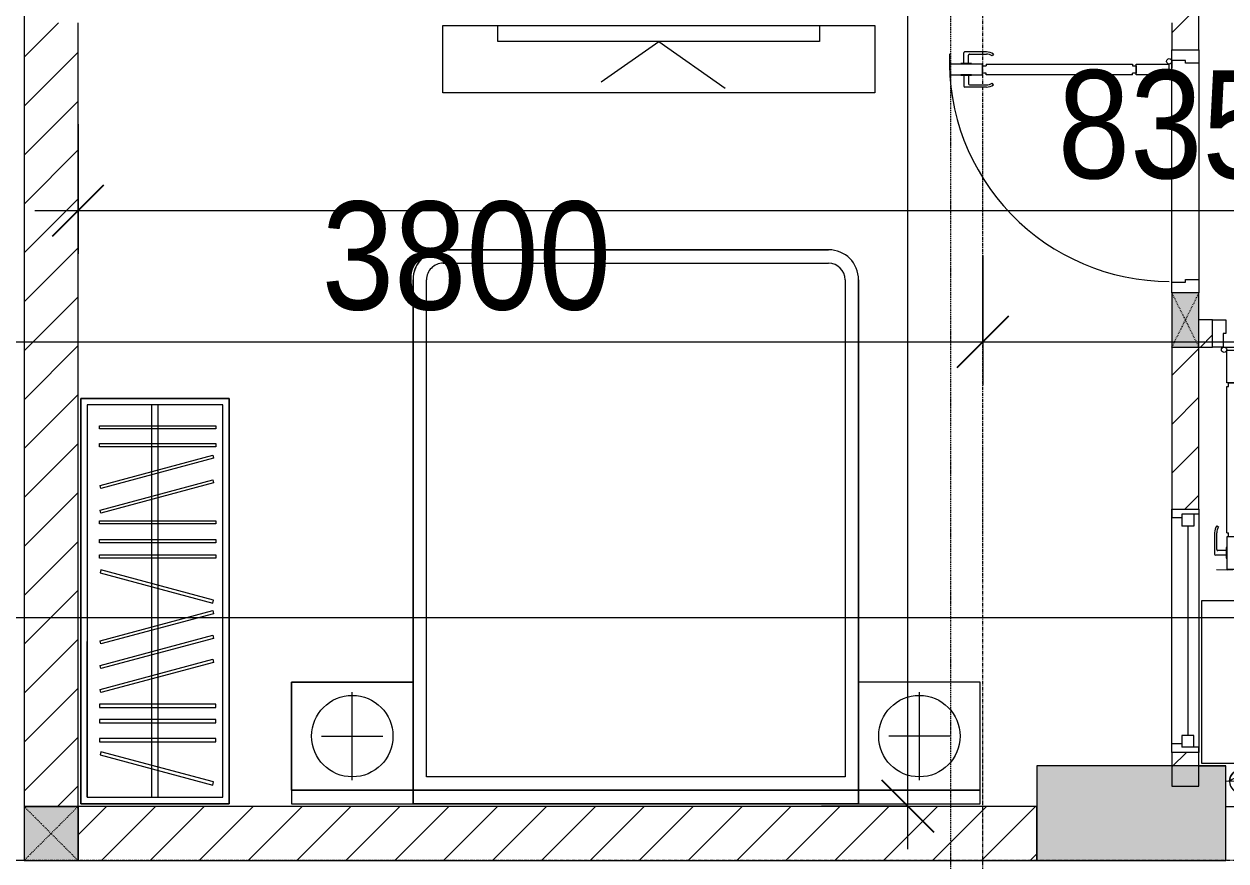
# Model space of a CAD drawing. Header units: millimetres. Extents: x 962 to 241049, y -15958 to 84407.
# Drawn here: x 181682 to 186132, y 17235 to 20332 of the extents above; entities that cross this region are included whole.
import ezdxf

# ---------------------------------------------------------------- set-up
doc = ezdxf.new("R2010")
doc.units = ezdxf.units.MM
for name, pattern in [('Dash', [6, 3, -3]), ('Dash Dot 3_16_', [7.9375, 4.7625, -1.5875, 0, -1.5875]), ('Grid Line', [22.225, 12.7, -3.175, 3.175, -3.175]), ('IMPORT-CENTER _3_', [10.16, 6.35, -1.27, 1.27, -1.27])]:
    doc.linetypes.add(name, pattern=pattern)
for name, color, linetype, lineweight in [('0-1', 7, 'Continuous', 5), ('A-ANNO-DIMS', 211, 'Continuous', 9), ('A-ANNO-DIMS-160', 211, 'Continuous', 9), ('A-DETL-GENF-1', 9, 'Continuous', 9), ('A-DOOR-1', 254, 'Continuous', 9), ('A-DOOR-2', 9, 'Continuous', 9), ('A-FLOR-2', 9, 'Continuous', 9), ('A-GLAZ-1', 254, 'Continuous', 9), ('A-GLAZ-2', 9, 'Continuous', 9), ('A-WALL', 113, 'Continuous', 9), ('A-WALL-1', 253, 'Continuous', 18), ('A-WALL-2', 9, 'Continuous', 9), ('A-WALL-3', 113, 'Continuous', 18), ('A-WALL-PATT-1', 10, 'Continuous', 9), ('A-WALL-PATT-2', 111, 'Continuous', 9), ('G-ANNO-SYMB-1', 111, 'Dash Dot 3_16_', 18), ('G-IMPT', 8, 'Continuous', 9), ('G-IMPT-1', 254, 'Continuous', 9), ('G-IMPT-2', 8, 'IMPORT-CENTER _3_', 9), ('I-FURN-1', 254, 'Continuous', 9), ('M-EQPM', 50, 'Continuous', 9), ('S-COLS', 52, 'Continuous', 9), ('S-COLS-1', 52, 'Continuous', 5), ('S-COLS-2', 7, 'Continuous', 18), ('S-COLS-4', 254, 'Continuous', 9), ('S-COLS-5', 253, 'Continuous', 18), ('S-COLS-6', 52, 'Continuous', 18), ('S-COLS-7', 52, 'Dash', 9), ('S-COLS-HDLN', 52, 'Dash', 9), ('S-COLS-HDLN-1', 9, 'Dash', 9), ('S-GRID-1', 1, 'Grid Line', 9)]:
    doc.layers.add(name, color=color, linetype=linetype, lineweight=lineweight)
doc.styles.add('UTM Avo', font='UTM Avo.ttf', dxfattribs={"width": 0.9, "height": 400})
doc.dimstyles.new('1_Dim_chi_tiet_2_5', dxfattribs={"dimscale": 304.8, "dimtxt": 399.720379, "dimasz": 0.629921, "dimexe": 0.524934, "dimexo": 0.0625, "dimgap": 0.052493, "dimtad": 1, "dimdec": 0, "dimrnd": 5, "dimzin": 0, "dimdsep": 46, "dimtxsty": 'UTM Avo', "dimblk1": 'OBLIQUE', "dimblk2": 'OBLIQUE', "dimsah": 1, "dimcen": 0.09, "dimdle": 0.524934, "dimazin": 0, "dimtfac": 1, "dimtdec": 4, "dimtix": 1, "dimtmove": 0, "dimatfit": 3, "dimfxl": 1.049869, "dimfxlon": 1, "dimtvp": 1, "dimtolj": 1, "dimtzin": 0, "dimarcsym": 2})
doc.dimstyles.new('1_Dim_chi_tiet_2_5_1', dxfattribs={"dimscale": 304.8, "dimtxt": 399.720379, "dimasz": 0.629921, "dimexe": 0.524934, "dimexo": 0.0625, "dimgap": 0.052493, "dimtad": 1, "dimdec": 0, "dimrnd": 5, "dimzin": 0, "dimdsep": 46, "dimtxsty": 'UTM Avo', "dimblk1": 'OBLIQUE', "dimblk2": 'OBLIQUE', "dimsah": 1, "dimcen": 0.09, "dimdle": 0.524934, "dimazin": 0, "dimtfac": 1, "dimtdec": 4, "dimtix": 1, "dimtmove": 0, "dimatfit": 3, "dimfxl": 1.049869, "dimfxlon": 1, "dimtvp": 1, "dimtolj": 1, "dimtzin": 0, "dimarcsym": 2})
pattern_1 = [(45, (0, 0), (-90.50967, 90.50967), [])]
pattern_2 = [(45, (63179.03, 0), (-90.50967, 90.50967), [])]

# ---------------------------------------------------------------- blocks, each defined once
blk = doc.blocks.new('NCV_TKTC_KET CAU_rvt-1-TKCS_MB TẦNG 1')
at = {"layer": 'S-COLS-1'}
blk.add_hatch(color=256, dxfattribs=at).paths.add_polyline_path([(122952.6, 17236.9), (122952.6, 17586.9), (122252.6, 17586.9), (122252.6, 17236.9)])
at = {"layer": 'S-COLS-2'}
for p, q in [((122952.6, 17586.9), (122252.6, 17586.9)), ((122252.6, 17586.9), (122252.6, 17236.9)), ((122952.6, 17236.9), (122952.6, 17586.9)), ((122252.6, 17236.9), (122952.6, 17236.9))]:
    blk.add_line(p, q, dxfattribs=at)
blk = doc.blocks.new('DOOR_CW_01 CANH MO-PANEL KINH - DIW_01-900x2200-CỬA GỖ VÂN LAMINATE-V74-TKCS_MB TẦNG 1')
at = {"layer": 'A-DETL-GENF-1'}
for p, q in [((-397, -182), (-397, -62)), ((-397, -62), (-357, -62)), ((-357, -62), (-357, -182)), ((-357, -182), (-397, -182)), ((-397, -196), (-391, -196)), ((-397, -738), (-397, -196)), ((-391, -196), (-391, -182)), ((-391, -182), (-363, -182)), ((-363, -182), (-363, -196)), ((-357, -196), (-363, -196)), ((-357, -196), (-357, -738)), ((-433.9, -711.2), (-427.3, -715.8)), ((-320.1, -711.2), (-326.7, -715.8)), ((-442, -737), (-442, -816.5)), ((-434, -799.5), (-434, -737)), ((-397, -738), (-391, -738)), ((-357, -752), (-397, -752)), ((-397, -752), (-397, -872)), ((-391, -752), (-391, -738)), ((-363, -752), (-391, -752)), ((-357, -738), (-363, -738)), ((-363, -738), (-363, -752)), ((-357, -872), (-357, -752)), ((-320, -799.5), (-320, -737)), ((-312, -737), (-312, -816.5)), ((-399, -792.2), (-399, -831.8)), ((-397, -792.2), (-399, -792.2)), ((-397, -792.2), (-397, -831.8)), ((-357, -792.2), (-357, -831.8)), ((-357, -792.2), (-355, -792.2)), ((-355, -792.2), (-355, -831.8)), ((-399, -820.5), (-438, -820.5)), ((-399, -803.5), (-430, -803.5)), ((-399, -831.8), (-397, -831.8)), ((-355, -831.8), (-357, -831.8)), ((-355, -803.5), (-324, -803.5)), ((-355, -820.5), (-316, -820.5)), ((-397, -872), (-357, -872))]:
    blk.add_line(p, q, dxfattribs=at)
blk.add_circle((-407, -60), 10, dxfattribs=at)
for centre, radius, start, end in [((-407, -60), 814, 268, 0), ((-397, -737), 45, 145, 180), ((-357, -737), 45, 360, 35), ((-397, -737), 37, 145, 180), ((-357, -737), 37, 0, 35), ((-430, -799.5), 4, 180, 270), ((-324, -799.5), 4, 270, 0), ((-438, -816.5), 4, 180, 270), ((-316, -816.5), 4, 270, 0)]:
    blk.add_arc(centre, radius, start, end, dxfattribs=at)
at = {"layer": 'A-DOOR-2'}
for p, q in [((-450, -50), (-450, 50)), ((-450, 50), (-400, 50)), ((-400, 50), (-400, 0)), ((400, 0), (400, 50)), ((400, 50), (450, 50)), ((-410, 0), (-410, -50)), ((-400, 0), (-410, 0)), ((410, 0), (400, 0)), ((410, -50), (410, 0)), ((-410, -50), (-450, -50)), ((-407, -50), (-382, -50)), ((450, -50), (410, -50))]:
    blk.add_line(p, q, dxfattribs=at)
blk = doc.blocks.new('M_Fixed - 900 x 1400-553070-TKCS_MB TẦNG 1')
at = {"layer": 'A-GLAZ-2'}
for p, q in [((-450, 63), (-431, 63)), ((-431, 63), (-431, 0)), ((431, 63), (431, 0)), ((448.9, 63), (431, 63)), ((-431, 44), (-387, 44)), ((-387, 44), (-387, 0)), ((-387, 22), (387, 22)), ((387, 44), (387, 0)), ((431, 44), (387, 44)), ((-450, -37), (-418, -37)), ((-431, 0), (-387, 0)), ((-418, 0), (-418, -37)), ((387, 0), (431, 0)), ((418, 0), (418, -37)), ((450, -37), (418, -37))]:
    blk.add_line(p, q, dxfattribs=at)
blk = doc.blocks.new('MAY GIAT - MAY GIAT_dwg-348053-TKCS_MB TẦNG 1')
at = {"layer": 'G-IMPT-1', "flags": 128}
blk.add_lwpolyline([(5, 596.6), (5, 2.3), (605, 2.3), (605, 596.6)], close=True, dxfattribs=at)
blk = doc.blocks.new('MAY GIAT - MAY GIAT-348233-TKCS_MB TẦNG 1')
at = {"layer": 'I-FURN-1'}
for p, q in [((5, 596.6), (5, 2.3)), ((605, 596.6), (5, 596.6)), ((605, 2.3), (605, 596.6)), ((5, 2.3), (605, 2.3))]:
    blk.add_line(p, q, dxfattribs=at)
blk.add_blockref('MAY GIAT - MAY GIAT_dwg-348053-TKCS_MB TẦNG 1', (0, 0))
blk = doc.blocks.new('G1_SOF - BO TRU - 100x200-745959-TKCS_MB TẦNG 1')
at = {"layer": 'S-COLS'}
blk.add_hatch(color=256, dxfattribs=at).paths.add_polyline_path([(50, -100), (50, 100), (-50, 100), (-50, -100)])
at = {"layer": 'S-COLS-5'}
for p, q in [((50, 100), (-50, 100)), ((-50, 100), (-50, -100)), ((50, -100), (50, 100)), ((-50, -100), (50, -100))]:
    blk.add_line(p, q, dxfattribs=at)
at = {"layer": 'S-COLS-HDLN-1'}
for p, q in [((50, 100), (-50, -100)), ((-50, 100), (50, -100))]:
    blk.add_line(p, q, dxfattribs=at)
blk = doc.blocks.new('DOOR_CW_01 CANH MO-PANEL KINH - DIG_01-900x2200-CỬA NHÔM KÍNH-400860-TKCS_MB TẦNG 1')
at = {"layer": 'A-DETL-GENF-1'}
for p, q in [((-397, -182), (-397, -62)), ((-397, -62), (-357, -62)), ((-357, -62), (-357, -182)), ((-357, -182), (-397, -182)), ((-397, -196), (-391, -196)), ((-397, -738), (-397, -196)), ((-391, -196), (-391, -182)), ((-391, -182), (-363, -182)), ((-363, -182), (-363, -196)), ((-357, -196), (-363, -196)), ((-357, -196), (-357, -738)), ((-433.9, -711.2), (-427.3, -715.8)), ((-320.1, -711.2), (-326.7, -715.8)), ((-442, -737), (-442, -816.5)), ((-434, -799.5), (-434, -737)), ((-397, -738), (-391, -738)), ((-357, -752), (-397, -752)), ((-397, -752), (-397, -872)), ((-391, -752), (-391, -738)), ((-363, -752), (-391, -752)), ((-357, -738), (-363, -738)), ((-363, -738), (-363, -752)), ((-357, -872), (-357, -752)), ((-320, -799.5), (-320, -737)), ((-312, -737), (-312, -816.5)), ((-399, -792.2), (-399, -831.8)), ((-397, -792.2), (-399, -792.2)), ((-397, -792.2), (-397, -831.8)), ((-357, -792.2), (-357, -831.8)), ((-357, -792.2), (-355, -792.2)), ((-355, -792.2), (-355, -831.8)), ((-399, -820.5), (-438, -820.5)), ((-399, -803.5), (-430, -803.5)), ((-399, -831.8), (-397, -831.8)), ((-355, -831.8), (-357, -831.8)), ((-355, -803.5), (-324, -803.5)), ((-355, -820.5), (-316, -820.5)), ((-397, -872), (-357, -872))]:
    blk.add_line(p, q, dxfattribs=at)
blk.add_circle((-407, -60), 10, dxfattribs=at)
for centre, radius, start, end in [((-407, -60), 814, 268, 0), ((-397, -737), 45, 145, 180), ((-357, -737), 45, 360, 35), ((-397, -737), 37, 145, 180), ((-357, -737), 37, 0, 35), ((-430, -799.5), 4, 180, 270), ((-324, -799.5), 4, 270, 0), ((-438, -816.5), 4, 180, 270), ((-316, -816.5), 4, 270, 0)]:
    blk.add_arc(centre, radius, start, end, dxfattribs=at)
at = {"layer": 'A-DOOR-2'}
for p, q in [((-450, -50), (-450, 50)), ((-450, 50), (-400, 50)), ((-400, 50), (-400, 0)), ((400, 0), (400, 50)), ((400, 50), (450, 50)), ((450, 50), (450, -50)), ((-410, 0), (-410, -50)), ((-400, 0), (-410, 0)), ((410, 0), (400, 0)), ((410, -50), (410, 0)), ((-410, -50), (-450, -50)), ((-407, -50), (-382, -50)), ((450, -50), (410, -50))]:
    blk.add_line(p, q, dxfattribs=at)
blk = doc.blocks.new('GIUONG NGU-2TAB-1600x2000 - GIUONG NGU-2TAB-1600x2000-842839-TKCS_MB TẦNG 1')
at = {"layer": 'I-FURN-1'}
for p, q in [((458.5, 0), (8.5, 0)), ((8.5, 0), (8.5, -50)), ((458.5, -50), (458.5, 0)), ((2108.2, 0), (458.5, 0)), ((458.5, 0), (458.5, -50)), ((458.5, 0), (2108.2, 0)), ((2108.2, -50), (2108.2, 0)), ((2558.2, 0), (2108.2, 0)), ((2108.2, 0), (2108.2, -50)), ((2558.2, -50), (2558.2, 0)), ((458.5, -50), (8.5, -50)), ((8.5, -50), (8.5, -450.3)), ((8.5, -50), (458.5, -50)), ((458.5, -50), (8.5, -50)), ((8.5, -50), (8.5, -450.3)), ((233.5, -86.8), (233.5, -413.5)), ((458.5, -450.3), (458.5, -50)), ((2108.2, -50), (458.5, -50)), ((458.5, -50), (458.5, -1938.9)), ((458.5, -50), (2108.2, -50)), ((458.5, -1938.9), (458.5, -50)), ((458.5, -450.3), (458.5, -50)), ((458.5, -50), (2108.2, -50)), ((2558.2, -50), (2108.2, -50)), ((2108.2, -50), (2108.2, -450.3)), ((2108.2, -1938.9), (2108.2, -50)), ((2108.2, -50), (2558.2, -50)), ((2108.2, -50), (2558.2, -50)), ((2108.2, -450.3), (2108.2, -50)), ((2108.2, -50), (2108.2, -1938.9)), ((2333.2, -86.8), (2333.2, -413.5)), ((2558.2, -450.3), (2558.2, -50)), ((2558.2, -50), (2558.2, -450.3)), ((508.5, -100), (2058.2, -100)), ((508.5, -1938.9), (508.5, -100)), ((2058.2, -100), (2058.2, -1938.9)), ((120.2, -250.2), (346.8, -250.2)), ((2446.5, -250.2), (2219.8, -250.2)), ((8.5, -450.3), (458.5, -450.3)), ((8.5, -450.3), (458.5, -450.3)), ((2108.2, -450.3), (2558.2, -450.3)), ((2558.2, -450.3), (2108.2, -450.3)), ((1997.1, -2000), (569.6, -2000)), ((569.6, -2050), (1997.1, -2050)), ((1997.1, -2050), (569.6, -2050))]:
    blk.add_line(p, q, dxfattribs=at)
for centre in [(233.5, -250.2), (2333.2, -250.2)]:
    blk.add_circle(centre, 150.7, dxfattribs=at)
for centre, radius, start, end in [((569.6, -1938.9), 111.1, 180, 270), ((569.6, -1938.9), 111.1, 180, 270), ((569.6, -1938.9), 61.1, 180, 270), ((1997.1, -1938.9), 111.1, 270, 360), ((1997.1, -1938.9), 61.1, 270, 0), ((1997.1, -1938.9), 111.1, 270, 0)]:
    blk.add_arc(centre, radius, start, end, dxfattribs=at)
blk = doc.blocks.new('TU QUAN AO-SUITE ROOM_3 - TU QUAN AO-SUITE ROOM_3-V13-TKCS_MB TẦNG 1')
at = {"layer": 'I-FURN-1'}
for p, q in [((-550, 1500), (0, 1500)), ((-550, 0), (-550, 1500)), ((0, 1500), (-550, 1500)), ((-550, 1500), (-550, 0)), ((-24, 1476), (-526, 1476)), ((-526, 1476), (-526, 600)), ((-526, 1476), (-526, 24)), ((-287, 576), (-287, 1476)), ((-263, 576), (-263, 1476)), ((-24, 24), (-24, 1476)), ((0, 1500), (0, 0)), ((0, 0), (0, 1500)), ((-480.1, 1386.9), (-480.1, 1398.9)), ((-480.1, 1398.9), (-50.1, 1398.9)), ((-480.1, 1386.9), (-480.1, 1398.9)), ((-50.1, 1386.9), (-480.1, 1386.9)), ((-50.1, 1398.9), (-50.1, 1386.9)), ((-480.1, 1320.5), (-480.1, 1332.5)), ((-480.1, 1332.5), (-50.1, 1332.5)), ((-480.1, 1320.5), (-480.1, 1332.5)), ((-50.1, 1320.5), (-480.1, 1320.5)), ((-50.1, 1332.5), (-50.1, 1320.5)), ((-478.3, 1178.1), (-61.3, 1289.9)), ((-58.2, 1278.3), (-475.2, 1166.5)), ((-61.3, 1289.9), (-58.2, 1278.3)), ((-478.3, 1086.9), (-61.3, 1198.6)), ((-475.2, 1166.5), (-478.3, 1178.1)), ((-58.2, 1187.1), (-475.2, 1075.3)), ((-61.3, 1198.6), (-58.2, 1187.1)), ((-475.2, 1075.3), (-478.3, 1086.9)), ((-480.1, 1035.3), (-480.1, 1047.3)), ((-480.1, 1047.3), (-50.1, 1047.3)), ((-480.1, 1035.3), (-480.1, 1047.3)), ((-50.1, 1035.3), (-480.1, 1035.3)), ((-50.1, 1047.3), (-50.1, 1035.3)), ((-480.1, 965.8), (-480.1, 977.8)), ((-480.1, 977.8), (-50.1, 977.8)), ((-480.1, 965.8), (-480.1, 977.8)), ((-50.1, 965.8), (-480.1, 965.8)), ((-50.1, 977.8), (-50.1, 965.8)), ((-480.1, 908.6), (-480.1, 920.6)), ((-480.1, 920.6), (-50.1, 920.6)), ((-480.1, 908.6), (-480.1, 920.6)), ((-50.1, 908.6), (-480.1, 908.6)), ((-50.1, 920.6), (-50.1, 908.6)), ((-475.2, 865.5), (-478.3, 853.9)), ((-478.3, 853.9), (-61.3, 742.1)), ((-58.2, 753.7), (-475.2, 865.5)), ((-478.3, 603.1), (-61.3, 714.9)), ((-61.3, 742.1), (-58.2, 753.7)), ((-61.3, 714.9), (-58.2, 703.3)), ((-58.2, 703.3), (-475.2, 591.5)), ((-478.3, 511.9), (-61.3, 623.6)), ((-61.3, 623.6), (-58.2, 612.1)), ((-526, 24), (-526, 600)), ((-475.2, 591.5), (-478.3, 603.1)), ((-58.2, 612.1), (-475.2, 500.3)), ((-550, 24), (-550, 576)), ((-478.3, 423.1), (-61.3, 534.9)), ((-287, 24), (-287, 576)), ((-263, 24), (-263, 576)), ((-61.3, 534.9), (-58.2, 523.3)), ((-475.2, 500.3), (-478.3, 511.9)), ((-58.2, 523.3), (-475.2, 411.5)), ((-475.2, 411.5), (-478.3, 423.1)), ((-480.1, 368.4), (-480.1, 356.4)), ((-50.1, 368.4), (-480.1, 368.4)), ((-480.1, 356.4), (-50.1, 356.4)), ((-50.1, 356.4), (-50.1, 368.4)), ((-480.1, 311.2), (-480.1, 299.2)), ((-50.1, 311.2), (-480.1, 311.2)), ((-480.1, 299.2), (-50.1, 299.2)), ((-50.1, 299.2), (-50.1, 311.2)), ((-480.1, 241.7), (-480.1, 229.7)), ((-50.1, 241.7), (-480.1, 241.7)), ((-480.1, 229.7), (-50.1, 229.7)), ((-50.1, 229.7), (-50.1, 241.7)), ((-475.2, 192.7), (-478.3, 181.1)), ((-478.3, 181.1), (-61.3, 69.4)), ((-58.2, 80.9), (-475.2, 192.7)), ((-61.3, 69.4), (-58.2, 80.9)), ((-526, 24), (-24, 24)), ((0, 0), (-550, 0)), ((-550, 0), (0, 0))]:
    blk.add_line(p, q, dxfattribs=at)
blk = doc.blocks.new('RES_BAN AN - RES_BAN AN-850636-TKCS_MB TẦNG 1')
at = {"layer": 'I-FURN-1'}
for p, q in [((0, 250), (1600, 250)), ((0, 0), (0, 250)), ((1600, 250), (1600, 0)), ((1600, 0), (0, 0))]:
    blk.add_line(p, q, dxfattribs=at)
blk = doc.blocks.new('KE TIVI-2 - KE TIVI-2-850637-TKCS_MB TẦNG 1')
at = {"layer": 'I-FURN-1'}
for p, q in [((0, 60), (-245.7, 232.1)), ((213, 209.1), (0, 60)), ((-595.6, 60), (595.6, 60)), ((-595.6, 0), (-595.6, 60)), ((595.6, 60), (595.6, 0)), ((595.6, 0), (-595.6, 0))]:
    blk.add_line(p, q, dxfattribs=at)
blk = doc.blocks.new('NCV_TKTC_TANG 1_rvt-1-TKCS_MB TẦNG 1')
at = {"layer": 'A-WALL-PATT-1'}
h = blk.add_hatch(dxfattribs=at)
h.set_pattern_fill('FP_1', color=256, style=0, pattern_type=2)
h.set_pattern_definition(pattern_1)
h.paths.add_polyline_path([(122752.6, 17511.9), (122852.6, 17511.9), (122852.6, 17636.9), (122752.6, 17636.9)])
h.paths.add_polyline_path([(122852.6, 18536.9), (122852.6, 19136.9), (122752.6, 19136.9), (122752.6, 18536.9)])
h.paths.add_polyline_path([(122752.6, 20236.9), (122852.6, 20236.9), (122852.6, 20536.5), (122752.6, 20536.5), (122752.6, 20336.9)])
h.paths.add_polyline_path([(122752.6, 21336.5), (122852.6, 21336.5), (122852.6, 22236.9), (122752.6, 22236.9), (122752.6, 21500.6)])
h = blk.add_hatch(dxfattribs=at)
h.set_pattern_fill('FP_1', color=256, style=0, pattern_type=2)
h.set_pattern_definition(pattern_1)
h.paths.add_polyline_path([(122852.6, 19136.9), (122902.6, 19136.9), (122902.6, 19236.9), (122852.6, 19236.9)])
h.paths.add_polyline_path([(123852.6, 19136.9), (123852.6, 19236.9), (123802.6, 19236.9), (123802.6, 19136.9), (123820.5, 19136.9)])
at = {"layer": 'A-FLOR-2'}
for p, q in [((122752.6, 19376.9), (122752.6, 20196.9)), ((122852.6, 20186.9), (122852.6, 19386.9)), ((122942.6, 19136.9), (123762.6, 19136.9)), ((122852.6, 17587.4), (122952.6, 17587.4)), ((122952.6, 17436.9), (124552.6, 17436.9))]:
    blk.add_line(p, q, dxfattribs=at)
at = {"layer": 'A-WALL-1'}
for p, q in [((122852.6, 20236.9), (122852.6, 20536.5)), ((122752.6, 20336.9), (122752.6, 20236.9)), ((122752.6, 20236.9), (122852.6, 20236.9)), ((122902.6, 19236.9), (122852.6, 19236.9)), ((122902.6, 19136.9), (122902.6, 19236.9)), ((122752.6, 19136.9), (122752.6, 18536.9)), ((122852.6, 18536.9), (122852.6, 19136.9)), ((122852.6, 19136.9), (122902.6, 19136.9)), ((122752.6, 18536.9), (122852.6, 18536.9)), ((122752.6, 17636.9), (122752.6, 17511.9)), ((122852.6, 17636.9), (122752.6, 17636.9)), ((122852.6, 17511.9), (122852.6, 17636.9)), ((122752.6, 17511.9), (122852.6, 17511.9))]:
    blk.add_line(p, q, dxfattribs=at)
at = {"layer": 'A-WALL-2'}
for p, q in [((122752.6, 19376.9), (122752.6, 20196.9)), ((122852.6, 20186.9), (122852.6, 19386.9)), ((122752.6, 17636.9), (122752.6, 18536.9)), ((122852.6, 18536.9), (122852.6, 17636.9))]:
    blk.add_line(p, q, dxfattribs=at)
at = {"layer": 'A-DOOR-1', "rotation": 269.9999999999995}
blk.add_blockref('DOOR_CW_01 CANH MO-PANEL KINH - DIW_01-900x2200-CỬA GỖ VÂN LAMINATE-V74-TKCS_MB TẦNG 1', (122802.6, 19786.9), dxfattribs=at)
at = {"layer": 'A-DOOR-1'}
blk.add_blockref('DOOR_CW_01 CANH MO-PANEL KINH - DIG_01-900x2200-CỬA NHÔM KÍNH-400860-TKCS_MB TẦNG 1', (123352.6, 19186.9), dxfattribs=at)
at = {"layer": 'A-GLAZ-1', "rotation": 269.9999999999995}
blk.add_blockref('M_Fixed - 900 x 1400-553070-TKCS_MB TẦNG 1', (122789.6, 18086.9), dxfattribs=at)
at = {"layer": 'I-FURN-1'}
for name, p, rotation in [('RES_BAN AN - RES_BAN AN-850636-TKCS_MB TẦNG 1', (121652.6, 20326.9), 180), ('KE TIVI-2 - KE TIVI-2-850637-TKCS_MB TẦNG 1', (120852.6, 20326.9), 180), ('GIUONG NGU-2TAB-1600x2000 - GIUONG NGU-2TAB-1600x2000-842839-TKCS_MB TẦNG 1', (122051, 17446.9), 180), ('MAY GIAT - MAY GIAT-348233-TKCS_MB TẦNG 1', (122860.3, 18202.4), 269.9999999999991)]:
    blk.add_blockref(name, p, dxfattribs=dict(at, rotation=rotation))
blk.add_blockref('TU QUAN AO-SUITE ROOM_3 - TU QUAN AO-SUITE ROOM_3-V13-TKCS_MB TẦNG 1', (119262.6, 17446.9), dxfattribs=at)
at = {"layer": 'S-COLS-4', "rotation": 180}
blk.add_blockref('G1_SOF - BO TRU - 100x200-745959-TKCS_MB TẦNG 1', (122802.6, 19236.9), dxfattribs=at)
blk = doc.blocks.new('TKTC_XREF_251221_MB TANG 1 - TKTC_XREF_260130_MB TANG 1_dwg_$cc-V164-TKCS_MB TẦNG 1')
at = {"layer": 'G-IMPT'}
blk.add_circle((0, 0), 0.5, dxfattribs=at)
for centre, radius, start, end in [((0, 0), 0.5, 90, 270), ((0.188, 0.25), 0.313, 126.8699, 233.1301), ((-0.188, -0.25), 0.313, 306.8699, 53.1301)]:
    blk.add_arc(centre, radius, start, end, dxfattribs=at)
at = {"layer": 'G-IMPT-2'}
for p, q in [((0, -0.673), (0, 0.652)), ((-0.673, 0), (0.673, 0))]:
    blk.add_line(p, q, dxfattribs=at)
blk = doc.blocks.new('TKTC_XREF_251221_MB TANG 1 - TKTC_XREF_260130_MB TANG 1_dwg-4202109-TKCS_MB TẦNG 1')
at = {"layer": 'G-IMPT'}
blk.add_line((-86699.1, -384108.1), (-84649.1, -384108.1), dxfattribs=at)
at = {"extrusion": (0, 0, -1), "xscale": 90.00000000005102, "yscale": 90.00000000005102, "zscale": -90.000000000051, "rotation": 270.374026779938}
blk.add_blockref('TKTC_XREF_251221_MB TANG 1 - TKTC_XREF_260130_MB TANG 1_dwg_$cc-V164-TKCS_MB TẦNG 1', (80140.5, -383816.9), dxfattribs=at)
blk = doc.blocks.new('TKTC_XREF_251221_MB TANG 1 - TKTC_XREF_251221_MB TANG 1-2038492-TKCS_MB TẦNG 1')
blk.add_blockref('TKTC_XREF_251221_MB TANG 1 - TKTC_XREF_260130_MB TANG 1_dwg-4202109-TKCS_MB TẦNG 1', (169499.1, 384109.7))
blk = doc.blocks.new('G1_SOF - BO TRU - 200x200-3051103-TKCS_MB TẦNG 1')
at = {"layer": 'S-COLS-HDLN'}
for p, q in [((-100, -100), (100, 100)), ((100, -100), (-100, 100))]:
    blk.add_line(p, q, dxfattribs=at)
blk = doc.blocks.new('DIMBLOCK14-TKCS_MB TẦNG 1')
at = {"layer": 'A-ANNO-DIMS-160'}
for p, q in [((181431.6, 19475.7), (181431.6, 18995.7)), ((181431.6, 19155.7), (181431.6, 19475.7)), ((185231.6, 19475.7), (185231.6, 18995.7)), ((185231.6, 19155.7), (185231.6, 19475.7)), ((181431.6, 19155.7), (185231.6, 19155.7))]:
    blk.add_line(p, q, dxfattribs=at)
at = {"layer": 'A-ANNO-DIMS-160', "lineweight": 25}
for p, q in [((181431.6, 19155.7), (181527.6, 19251.7)), ((185231.6, 19155.7), (185327.6, 19251.7)), ((181431.6, 19155.7), (181335.6, 19059.7)), ((185231.6, 19155.7), (185135.6, 19059.7))]:
    blk.add_line(p, q, dxfattribs=at)
at = {"layer": 'A-ANNO-DIMS-160', "color": 0, "insert": (182783.8, 19675.4), "char_height": 400, "width": 1314.636, "attachment_point": 1, "line_spacing_factor": 1.110334, "style": 'UTM Avo'}
blk.add_mtext('3800', dxfattribs=at)
blk = doc.blocks.new('_Oblique')
at = {"color": 0, "linetype": 'ByBlock', "lineweight": -2}
blk.add_line((-0.5, -0.5), (0.5, 0.5), dxfattribs=at)
blk = doc.blocks.new('DIMBLOCK15-TKCS_MB TẦNG 1')
at = {"layer": 'A-ANNO-DIMS-160'}
for p, q in [((185231.6, 19475.7), (185231.6, 18995.7)), ((185231.6, 19155.7), (185231.6, 19475.7)), ((190431.6, 19475.7), (190431.6, 18995.7)), ((190431.6, 19155.7), (190431.6, 19475.7)), ((185231.6, 19155.7), (190591.6, 19155.7))]:
    blk.add_line(p, q, dxfattribs=at)
at = {"layer": 'A-ANNO-DIMS-160', "lineweight": 25}
for p, q in [((185231.6, 19155.7), (185327.6, 19251.7)), ((190431.6, 19155.7), (190527.6, 19251.7)), ((185231.6, 19155.7), (185135.6, 19059.7)), ((190431.6, 19155.7), (190335.6, 19059.7))]:
    blk.add_line(p, q, dxfattribs=at)
at = {"layer": 'A-ANNO-DIMS-160', "color": 0, "insert": (187283.8, 19675.4), "char_height": 400, "width": 1314.636, "attachment_point": 1, "line_spacing_factor": 1.110334, "style": 'UTM Avo'}
blk.add_mtext('5200', dxfattribs=at)
blk = doc.blocks.new('DIMBLOCK16-TKCS_MB TẦNG 1')
at = {"layer": 'A-ANNO-DIMS-160'}
for p, q in [((96831.6, 18455.7), (96831.6, 17975.7)), ((96831.6, 18135.7), (96831.6, 18455.7)), ((190431.6, 18455.7), (190431.6, 17975.7)), ((190431.6, 18135.7), (190431.6, 18455.7)), ((96671.6, 18135.7), (190591.6, 18135.7))]:
    blk.add_line(p, q, dxfattribs=at)
at = {"layer": 'A-ANNO-DIMS-160', "lineweight": 25}
for p, q in [((96831.6, 18135.7), (96927.6, 18231.7)), ((190431.6, 18135.7), (190527.6, 18231.7)), ((96831.6, 18135.7), (96735.6, 18039.7)), ((190431.6, 18135.7), (190335.6, 18039.7))]:
    blk.add_line(p, q, dxfattribs=at)
at = {"layer": 'A-ANNO-DIMS-160', "color": 0, "insert": (142946.9, 18655.4), "char_height": 400, "width": 1643.295, "attachment_point": 1, "line_spacing_factor": 1.110334, "style": 'UTM Avo'}
blk.add_mtext('93600', dxfattribs=at)
blk = doc.blocks.new('DIMBLOCK207-TKCS_MB TẦNG 1')
at = {"layer": 'A-ANNO-DIMS-160'}
for p, q in [((184953.6, 17278.4), (184953.6, 25597.4)), ((184633.6, 25437.4), (185113.6, 25437.4)), ((184953.6, 25437.4), (184633.6, 25437.4)), ((184633.6, 17438.4), (185113.6, 17438.4)), ((184953.6, 17438.4), (184633.6, 17438.4))]:
    blk.add_line(p, q, dxfattribs=at)
at = {"layer": 'A-ANNO-DIMS-160', "lineweight": 25}
for p, q in [((184953.6, 25437.4), (184857.6, 25533.4)), ((184953.6, 25437.4), (185049.6, 25341.4)), ((184953.6, 17438.4), (184857.6, 17534.4)), ((184953.6, 17438.4), (185049.6, 17342.4))]:
    blk.add_line(p, q, dxfattribs=at)
at = {"layer": 'A-ANNO-DIMS-160', "color": 0, "insert": (184434, 20890.1), "char_height": 400, "width": 1314.636, "attachment_point": 1, "rotation": 90, "line_spacing_factor": 1.110334, "style": 'UTM Avo'}
blk.add_mtext('8000', dxfattribs=at)
blk = doc.blocks.new('DIMBLOCK371-TKCS_MB TẦNG 1')
at = {"layer": 'A-ANNO-DIMS-160'}
for p, q in [((181881.6, 19961.5), (181881.6, 19481.5)), ((181881.6, 19641.5), (181881.6, 19961.5)), ((190231.6, 19961.5), (190231.6, 19481.5)), ((190231.6, 19641.5), (190231.6, 19961.5)), ((181721.6, 19641.5), (190391.6, 19641.5))]:
    blk.add_line(p, q, dxfattribs=at)
at = {"layer": 'A-ANNO-DIMS-160', "lineweight": 25}
for p, q in [((181881.6, 19641.5), (181977.6, 19737.5)), ((190231.6, 19641.5), (190327.6, 19737.5)), ((181881.6, 19641.5), (181785.6, 19545.5)), ((190231.6, 19641.5), (190135.6, 19545.5))]:
    blk.add_line(p, q, dxfattribs=at)
at = {"layer": 'A-ANNO-DIMS-160', "color": 0, "insert": (185508.8, 20161.2), "char_height": 400, "width": 1314.636, "attachment_point": 1, "line_spacing_factor": 1.110334, "style": 'UTM Avo'}
blk.add_mtext('8350', dxfattribs=at)

msp = doc.modelspace()

# ---------------------------------------------------------------- hatches: boundary and pattern name
at = {"layer": 'A-WALL-PATT-2'}
h = msp.add_hatch(dxfattribs=at)
h.set_pattern_fill('FP_1', color=256, style=0, pattern_type=2)
h.set_pattern_definition(pattern_2)
h.paths.add_polyline_path([(181881.6, 17436.9), (181881.6, 20336.9), (181681.6, 20336.9), (181681.6, 17436.9)])
h = msp.add_hatch(dxfattribs=at)
h.set_pattern_fill('FP_1', color=256, style=0, pattern_type=2)
h.set_pattern_definition(pattern_2)
h.paths.add_polyline_path([(185431.6, 17236.9), (185431.6, 17436.9), (181881.6, 17436.9), (181881.6, 17236.9), (185387.5, 17236.9)])
at = {"layer": 'S-COLS-1'}
msp.add_hatch(color=256, dxfattribs=at).paths.add_polyline_path([(181881.6, 17236.9), (181881.6, 17436.9), (181681.6, 17436.9), (181681.6, 17236.9)])

# ---------------------------------------------------------------- linework, layer by layer
at = {"layer": 'A-WALL'}
for p, q in [((181681.6, 17436.9), (181881.6, 17436.9)), ((181881.6, 17436.9), (181881.6, 17236.9))]:
    msp.add_line(p, q, dxfattribs=at)
at = {"layer": 'A-WALL-3'}
for p, q in [((181681.6, 21286.9), (181681.6, 17436.9)), ((181881.6, 17436.9), (181881.6, 20336.9)), ((185431.6, 17436.9), (181881.6, 17436.9)), ((185431.6, 17236.9), (185431.6, 17436.9)), ((181881.6, 17236.9), (185431.6, 17236.9))]:
    msp.add_line(p, q, dxfattribs=at)
at = {"layer": 'G-ANNO-SYMB-1'}
msp.add_line((185111.6, 84025.7), (185111.6, 9773.9), dxfattribs=at)
at = {"layer": 'S-COLS'}
for p, q in [((181881.6, 17436.9), (181681.6, 17436.9)), ((181881.6, 17236.9), (181881.6, 17436.9))]:
    msp.add_line(p, q, dxfattribs=at)
at = {"layer": 'S-COLS-6'}
for p, q in [((181681.6, 17436.9), (181681.6, 17236.9)), ((181681.6, 17236.9), (181881.6, 17236.9))]:
    msp.add_line(p, q, dxfattribs=at)
at = {"layer": 'S-GRID-1'}
for p, q in [((185231.6, 15532), (185231.6, 78459.2)), ((192368.8, 17236.9), (96265.8, 17236.9))]:
    msp.add_line(p, q, dxfattribs=at)

# ---------------------------------------------------------------- block references
at = {"layer": '0-1'}
for name in ['NCV_TKTC_KET CAU_rvt-1-TKCS_MB TẦNG 1', 'NCV_TKTC_TANG 1_rvt-1-TKCS_MB TẦNG 1']:
    msp.add_blockref(name, (63179, 0), dxfattribs=at)
at = {"layer": 'M-EQPM'}
msp.add_blockref('TKTC_XREF_251221_MB TANG 1 - TKTC_XREF_251221_MB TANG 1-2038492-TKCS_MB TẦNG 1', (96831.6, 17236.9), dxfattribs=at)
at = {"layer": 'S-COLS-7', "rotation": 180}
msp.add_blockref('G1_SOF - BO TRU - 200x200-3051103-TKCS_MB TẦNG 1', (181781.6, 17336.9), dxfattribs=at)

# ---------------------------------------------------------------- dimensions: what is measured, and where the dimension line sits
at = {"layer": 'A-ANNO-DIMS'}
dim = msp.add_linear_dim(base=(184953.6, 25437.4), p1=(184633.6, 17438.4), p2=(184633.6, 25437.4), angle=90, dimstyle='1_Dim_chi_tiet_2_5', override={"dimpost": '<>', "dimfxl": 7998.961868}, dxfattribs=at)
dim.commit()
dim.dimension.update_dxf_attribs({"geometry": 'DIMBLOCK207-TKCS_MB TẦNG 1', "text_midpoint": (184730.6, 21437.9)})
for base, p1, p2, dimstyle, override, picture, middle in [((190231.6, 19641.5), (181881.6, 19961.5), (190231.6, 19961.5), '1_Dim_chi_tiet_2_5_1', {"dimpost": '<>', "dimfxl": 8350}, 'DIMBLOCK371-TKCS_MB TẦNG 1', (186056.6, 19864.5)), ((185231.6, 19155.7), (181431.6, 19475.7), (185231.6, 19475.7), '1_Dim_chi_tiet_2_5', {"dimpost": '<>', "dimfxl": 3800}, 'DIMBLOCK14-TKCS_MB TẦNG 1', (183331.6, 19378.7)), ((190431.6, 19155.7), (185231.6, 19475.7), (190431.6, 19475.7), '1_Dim_chi_tiet_2_5', {"dimpost": '<>', "dimfxl": 5200}, 'DIMBLOCK15-TKCS_MB TẦNG 1', (187831.6, 19378.7)), ((190431.6, 18135.7), (96831.6, 18455.7), (190431.6, 18455.7), '1_Dim_chi_tiet_2_5', {"dimpost": '<>', "dimfxl": 93600}, 'DIMBLOCK16-TKCS_MB TẦNG 1', (143631.6, 18358.7))]:
    dim = msp.add_linear_dim(base=base, p1=p1, p2=p2, dimstyle=dimstyle, override=override, dxfattribs=at)
    dim.commit()
    dim.dimension.update_dxf_attribs({"geometry": picture, "text_midpoint": middle})

doc.saveas('drawing.dxf')
